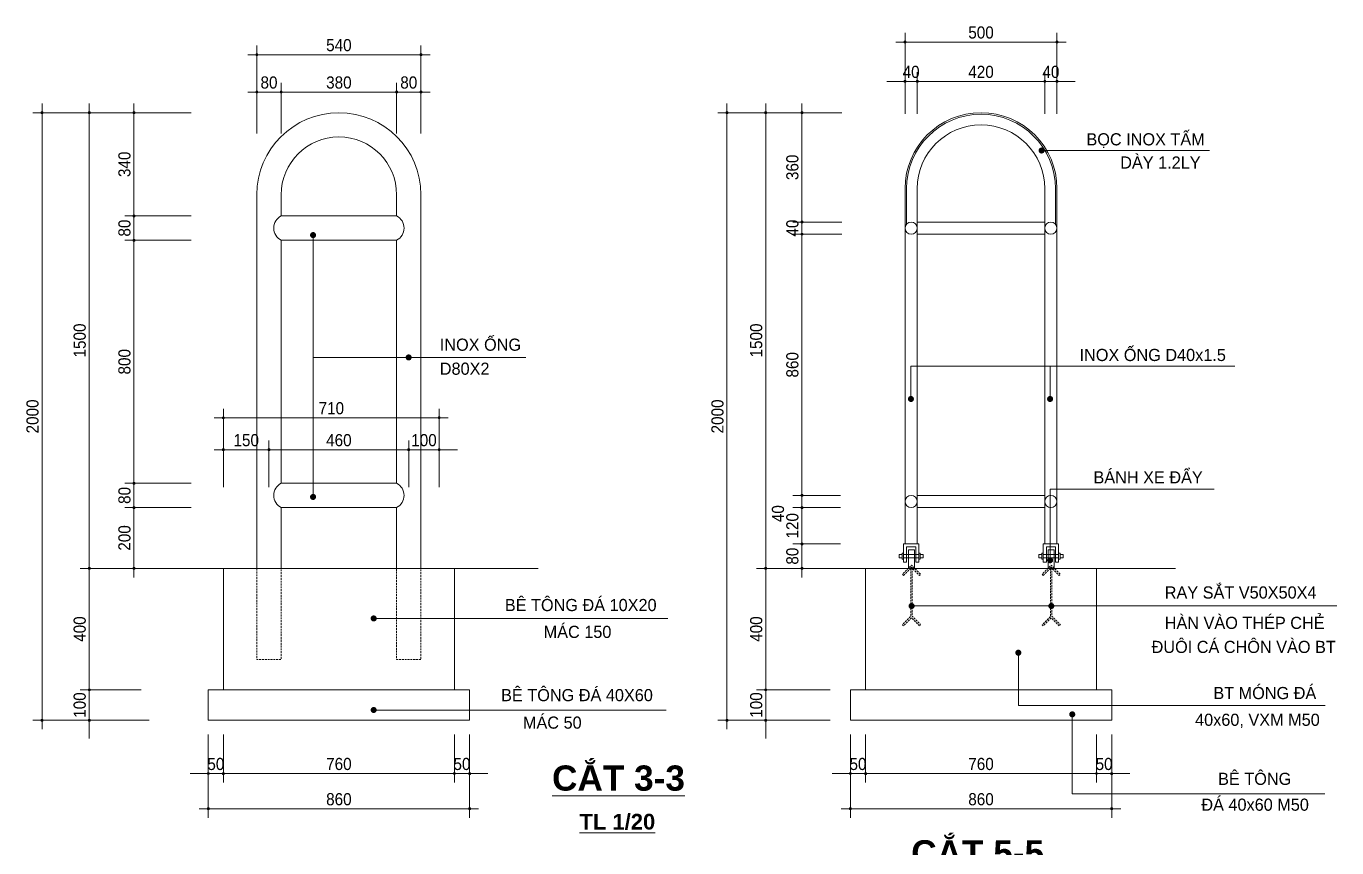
# Model space of a CAD drawing. Header units: millimetres. Extents: x 3688 to 22843, y 1964 to 12296.
# Drawn here: x 3851 to 8206, y 4729 to 7459 of the extents above; entities that cross this region are included whole.
import ezdxf

# ---------------------------------------------------------------- set-up
doc = ezdxf.new("R2010")
doc.units = ezdxf.units.MM
doc.linetypes.add('IMPORT-DASHED _7_', pattern=[9.375, 6.25, -3.125])
for name, color, linetype, lineweight in [('CTL_CHI TIET CONG XEP INOX_dwg-1', 7, 'Continuous', 18), ('dim', 7, 'Continuous', 18), ('hatch', 7, 'Continuous', 18), ('KT', 7, 'Continuous', 18), ('MAT-CAT', 7, 'Continuous', 18), ('NET CAT', 7, 'Continuous', 18), ('NET CAT-1', 7, 'IMPORT-DASHED _7_', 18), ('Text', 7, 'Continuous', 18), ('THAY', 7, 'Continuous', 18), ('TUONG', 7, 'Continuous', 18)]:
    doc.layers.add(name, color=color, linetype=linetype, lineweight=lineweight)
doc.styles.add('Arial', font='arial.ttf', dxfattribs={"width": 0.9, "height": 40.380656})
doc.styles.add('VNI-Aptima', font='', dxfattribs={"height": 40.380656})
doc.styles.add('VNI-Helve_B_1', font='', dxfattribs={"height": 52.278529})
doc.styles.add('VNI-Helve_B_2', font='', dxfattribs={"height": 83.645646})
doc.styles.get('VNI-Aptima').set_extended_font_data('VNI-Aptima')
doc.styles.get('VNI-Helve_B_1').set_extended_font_data('VNI-Helve', bold=True)
doc.styles.get('VNI-Helve_B_2').set_extended_font_data('VNI-Helve', bold=True)

# ---------------------------------------------------------------- blocks, each defined once
blk = doc.blocks.new('CTL_CHI TIET CONG XEP INOX_dwg__DotSmall-2645543-CHI TIẾT CHUNG-CẤU TẠO CỔNG XẾP')
at = {"layer": 'dim'}
for start, end in [(0, 180), (180, 0)]:
    blk.add_arc((4502.1, 8270), 3.79, start, end, dxfattribs=at)
blk = doc.blocks.new('CTL_CHI TIET CONG XEP INOX_dwg-2643804-CHI TIẾT CHUNG-CẤU TẠO CỔNG XẾP')
at = {"layer": 'Text'}
for points in [[(7225, 7036.3), (7227.6, 7036.6), (7230.1, 7037.6), (7232.2, 7039.3), (7233.8, 7041.3), (7234.8, 7043.8), (7235.1, 7046.4), (7234.8, 7049), (7233.8, 7051.4), (7232.2, 7053.5), (7230.1, 7055.1), (7227.6, 7056.1), (7225, 7056.5), (7222.4, 7056.1), (7220, 7055.1), (7217.9, 7053.5), (7216.3, 7051.4), (7215.3, 7049), (7214.9, 7046.4), (7215.3, 7043.8), (7216.3, 7041.3), (7217.9, 7039.3), (7220, 7037.6), (7222.4, 7036.6)], [(4804.5, 6755.1), (4807.1, 6755.5), (4809.5, 6756.5), (4811.6, 6758.1), (4813.2, 6760.2), (4814.2, 6762.6), (4814.6, 6765.2), (4814.2, 6767.8), (4813.2, 6770.3), (4811.6, 6772.4), (4809.5, 6774), (4807.1, 6775), (4804.5, 6775.3), (4801.9, 6775), (4799.4, 6774), (4797.4, 6772.4), (4795.7, 6770.3), (4794.7, 6767.8), (4794.4, 6765.2), (4794.7, 6762.6), (4795.7, 6760.2), (4797.4, 6758.1), (4799.4, 6756.5), (4801.9, 6755.5)], [(5122.1, 6348.5), (5124.7, 6348.9), (5127.1, 6349.9), (5129.2, 6351.5), (5130.8, 6353.6), (5131.8, 6356), (5132.2, 6358.6), (5131.8, 6361.2), (5130.8, 6363.7), (5129.2, 6365.8), (5127.1, 6367.4), (5124.7, 6368.4), (5122.1, 6368.7), (5119.5, 6368.4), (5117, 6367.4), (5114.9, 6365.8), (5113.3, 6363.7), (5112.3, 6361.2), (5112, 6358.6), (5112.3, 6356), (5113.3, 6353.6), (5114.9, 6351.5), (5117, 6349.9), (5119.5, 6348.9)], [(6790.8, 6210.5), (6793.4, 6210.9), (6795.8, 6211.9), (6797.9, 6213.5), (6799.5, 6215.6), (6800.5, 6218), (6800.9, 6220.6), (6800.5, 6223.2), (6799.5, 6225.7), (6797.9, 6227.8), (6795.8, 6229.4), (6793.4, 6230.4), (6790.8, 6230.7), (6788.2, 6230.4), (6785.7, 6229.4), (6783.7, 6227.8), (6782.1, 6225.7), (6781, 6223.2), (6780.7, 6220.6), (6781, 6218), (6782.1, 6215.6), (6783.7, 6213.5), (6785.7, 6211.9), (6788.2, 6210.9)], [(7253.2, 6210.5), (7255.8, 6210.9), (7258.3, 6211.9), (7260.3, 6213.5), (7262, 6215.6), (7263, 6218), (7263.3, 6220.6), (7263, 6223.2), (7262, 6225.7), (7260.3, 6227.8), (7258.3, 6229.4), (7255.8, 6230.4), (7253.2, 6230.7), (7250.6, 6230.4), (7248.2, 6229.4), (7246.1, 6227.8), (7244.5, 6225.7), (7243.5, 6223.2), (7243.1, 6220.6), (7243.5, 6218), (7244.5, 6215.6), (7246.1, 6213.5), (7248.2, 6211.9), (7250.6, 6210.9)], [(4804.5, 5885), (4807.1, 5885.4), (4809.5, 5886.4), (4811.6, 5888), (4813.2, 5890.1), (4814.2, 5892.5), (4814.6, 5895.1), (4814.2, 5897.7), (4813.2, 5900.2), (4811.6, 5902.2), (4809.5, 5903.8), (4807.1, 5904.9), (4804.5, 5905.2), (4801.9, 5904.9), (4799.4, 5903.8), (4797.4, 5902.2), (4795.7, 5900.2), (4794.7, 5897.7), (4794.4, 5895.1), (4794.7, 5892.5), (4795.7, 5890.1), (4797.4, 5888), (4799.4, 5886.4), (4801.9, 5885.4)], [(7253.2, 5674.7), (7255.8, 5675), (7258.3, 5676), (7260.3, 5677.6), (7262, 5679.7), (7263, 5682.2), (7263.3, 5684.8), (7263, 5687.4), (7262, 5689.8), (7260.3, 5691.9), (7258.3, 5693.5), (7255.8, 5694.5), (7253.2, 5694.9), (7250.6, 5694.5), (7248.2, 5693.5), (7246.1, 5691.9), (7244.5, 5689.8), (7243.5, 5687.4), (7243.1, 5684.8), (7243.5, 5682.2), (7244.5, 5679.7), (7246.1, 5677.6), (7248.7, 5675.8), (7250.6, 5675)], [(6793.1, 5522.6), (6795.7, 5522.9), (6798.1, 5523.9), (6800.2, 5525.5), (6801.8, 5527.6), (6802.8, 5530), (6803.2, 5532.7), (6802.8, 5535.3), (6801.8, 5537.7), (6800.2, 5539.8), (6798.1, 5541.4), (6795.7, 5542.4), (6793.1, 5542.8), (6790.5, 5542.4), (6788, 5541.4), (6785.9, 5539.8), (6784.3, 5537.7), (6783.3, 5535.3), (6783, 5532.7), (6783.3, 5530), (6784.3, 5527.6), (6785.9, 5525.5), (6788, 5523.9), (6790.5, 5522.9)], [(7257.4, 5522.6), (7260.1, 5522.9), (7262.5, 5523.9), (7264.6, 5525.5), (7266.2, 5527.6), (7267.2, 5530), (7267.5, 5532.7), (7267.2, 5535.3), (7266.2, 5537.7), (7264.6, 5539.8), (7262.5, 5541.4), (7260.1, 5542.4), (7257.4, 5542.8), (7254.8, 5542.4), (7252.4, 5541.4), (7250.3, 5539.8), (7248.7, 5537.7), (7247.7, 5535.3), (7247.3, 5532.7), (7247.7, 5530), (7248.7, 5527.6), (7250.3, 5525.5), (7252.4, 5523.9), (7254.8, 5522.9)], [(5005.8, 5481.2), (5008.4, 5481.5), (5010.9, 5482.6), (5013, 5484.2), (5014.6, 5486.2), (5015.6, 5488.7), (5015.9, 5491.3), (5015.6, 5493.9), (5014.6, 5496.3), (5013, 5498.4), (5010.9, 5500), (5008.4, 5501), (5005.8, 5501.4), (5003.2, 5501), (5000.8, 5500), (4998.7, 5498.4), (4997.1, 5496.3), (4996.1, 5493.9), (4995.7, 5491.3), (4996.1, 5488.7), (4997.1, 5486.2), (4998.7, 5484.2), (5000.8, 5482.6), (5003.2, 5481.5)], [(7147.7, 5367.2), (7150.4, 5367.6), (7152.8, 5368.6), (7154.9, 5370.2), (7156.5, 5372.3), (7157.5, 5374.7), (7157.8, 5377.3), (7157.5, 5379.9), (7156.5, 5382.4), (7154.9, 5384.5), (7152.8, 5386.1), (7150.4, 5387.1), (7147.7, 5387.4), (7145.1, 5387.1), (7142.7, 5386.1), (7140.6, 5384.5), (7139, 5382.4), (7138, 5379.9), (7137.7, 5377.3), (7138, 5374.7), (7139, 5372.3), (7140.6, 5370.2), (7142.7, 5368.6), (7145.1, 5367.6)], [(5005.8, 5176.9), (5008.4, 5177.3), (5010.9, 5178.3), (5013, 5179.9), (5014.6, 5182), (5015.6, 5184.4), (5015.9, 5187), (5015.6, 5189.6), (5014.6, 5192.1), (5013, 5194.2), (5010.9, 5195.8), (5008.4, 5196.8), (5005.8, 5197.1), (5003.2, 5196.8), (5000.8, 5195.8), (4998.7, 5194.2), (4997.1, 5192.1), (4996.1, 5189.6), (4995.7, 5187), (4996.1, 5184.4), (4997.1, 5182), (4998.7, 5179.9), (5000.8, 5178.3), (5003.2, 5177.3)], [(7326.8, 5162.5), (7329.4, 5162.8), (7331.8, 5163.9), (7333.9, 5165.5), (7335.5, 5167.5), (7336.6, 5170), (7336.9, 5172.6), (7336.6, 5175.2), (7335.5, 5177.6), (7333.9, 5179.7), (7331.8, 5181.3), (7329.4, 5182.3), (7326.8, 5182.7), (7324.2, 5182.3), (7321.8, 5181.3), (7319.7, 5179.7), (7318.1, 5177.6), (7317, 5175.2), (7316.7, 5172.6), (7317, 5170), (7318.1, 5167.5), (7319.7, 5165.5), (7321.8, 5163.9), (7324.2, 5162.8)]]:
    blk.add_hatch(color=256, dxfattribs=at).paths.add_polyline_path(points)
at = {"layer": 'dim'}
for p, q in [((6741.1, 7406.9), (7306.4, 7406.9)), ((5193.1, 7364.8), (4587.4, 7364.8)), ((6781.4, 7275.9), (7266, 7275.9)), ((4587.4, 7240.6), (4728.7, 7240.6)), ((4668.1, 7240.6), (5112.3, 7240.6)), ((5051.8, 7240.6), (5193.1, 7240.6)), ((3903.9, 5122.8), (3903.9, 7202.4)), ((4060.7, 7202.4), (4060.7, 5627.5)), ((4209.4, 6798.6), (4209.4, 7202.4)), ((6179.7, 7202.4), (6179.7, 5122.8)), ((6308.4, 7202.4), (6308.4, 5627.5)), ((6428.5, 6778.4), (6428.5, 7202.4)), ((4399.4, 7172.1), (4179.1, 7172.1)), ((6560.8, 7172.1), (6398.2, 7172.1)), ((4209.4, 6859.1), (4209.4, 6717.8)), ((6428.5, 6798.6), (6428.5, 5869.8)), ((4209.4, 5910.2), (4209.4, 6778.4)), ((4476.3, 6158.1), (5253.7, 6158.1)), ((4476.3, 6052), (4688.3, 6052)), ((4627.8, 6052), (5152.7, 6052)), ((4209.4, 5970.8), (4209.4, 5829.4)), ((6428.5, 5829.4), (6428.5, 5930.4)), ((4209.4, 5890), (4209.4, 5627.5)), ((6428.5, 5708.5), (6428.5, 5890)), ((6428.5, 5769.1), (6428.5, 5627.5)), ((4060.7, 5688.1), (4060.7, 5223.7)), ((6308.4, 5688.1), (6308.4, 5223.7)), ((4399.4, 5657.8), (4179.1, 5657.8)), ((6556.3, 5657.8), (6398.2, 5657.8)), ((4476.3, 4975.9), (5304.1, 4975.9)), ((6609.8, 4975.9), (7437.6, 4975.9)), ((5354.6, 4858.8), (4425.9, 4858.8)), ((7488.1, 4858.8), (6559.3, 4858.8))]:
    blk.add_line(p, q, dxfattribs=at)
at = {"layer": 'dim', "flags": 128}
for points in [[(6771.3, 7306.2), (6771.3, 7168.7), (6771.3, 7437.2)], [(7276.1, 7306.2), (7276.1, 7168.7), (7276.1, 7437.2)], [(4617.7, 7102.5), (4617.7, 7270.9), (4617.7, 7395.1)], [(5162.8, 7102.5), (5162.8, 7270.9), (5162.8, 7395.1)], [(6710.8, 7275.9), (6771.3, 7275.9), (6811.7, 7275.9), (6872.3, 7275.9)], [(7175.2, 7275.9), (7235.7, 7275.9), (7276.1, 7275.9), (7336.7, 7275.9)], [(4209.4, 7172.1), (4030.4, 7172.1), (3873.6, 7172.1)], [(6428.5, 7172.1), (6278.1, 7172.1), (6149.4, 7172.1)], [(6428.5, 6869.2), (6428.5, 6808.7), (6428.5, 6768.3), (6428.5, 6707.7)], [(6560.8, 6768.3), (6398.2, 6768.3), (6556.3, 6768.3)], [(4506.6, 6188.4), (4506.6, 5927.4), (4506.6, 6082.3)], [(5223.4, 6188.4), (5223.4, 5927.4), (5223.4, 6082.3)], [(5061.8, 6052), (5122.4, 6052), (5223.4, 6052), (5283.9, 6052)], [(4233.5, 5657.8), (4030.4, 5657.8), (4209.4, 5657.8)], [(6428.5, 5657.8), (6278.1, 5657.8), (6522.2, 5657.8)], [(4060.7, 5314.6), (4060.7, 5254), (4060.7, 5153.1), (4060.7, 5092.5)], [(6308.4, 5314.6), (6308.4, 5254), (6308.4, 5153.1), (6308.4, 5092.5)], [(4260.1, 5153.1), (4030.4, 5153.1), (3873.6, 5153.1)], [(6522.2, 5153.1), (6278.1, 5153.1), (6149.4, 5153.1)], [(4456.1, 5105.5), (4456.1, 4945.6), (4456.1, 4828.6)], [(5324.3, 5105.5), (5324.3, 4945.6), (5324.3, 4828.6)], [(6589.6, 5105.5), (6589.6, 4945.6), (6589.6, 4828.6)], [(7457.8, 5105.5), (7457.8, 4945.6), (7457.8, 4828.6)], [(4395.6, 4975.9), (4456.1, 4975.9), (4506.6, 4975.9), (4567.2, 4975.9)], [(5213.3, 4975.9), (5273.8, 4975.9), (5324.3, 4975.9), (5384.9, 4975.9)], [(6529.1, 4975.9), (6589.6, 4975.9), (6640.1, 4975.9), (6700.7, 4975.9)], [(7346.8, 4975.9), (7407.3, 4975.9), (7457.8, 4975.9), (7518.4, 4975.9)]]:
    blk.add_lwpolyline(points, dxfattribs=at)
for points in [[(6811.7, 7306.2), (6811.7, 7168.7)], [(7235.7, 7306.2), (7235.7, 7168.7)], [(4698.4, 7270.9), (4698.4, 7102.5)], [(5082, 7270.9), (5082, 7102.5)], [(4179.1, 6828.9), (4399.4, 6828.9)], [(6398.2, 6808.7), (6560.8, 6808.7)], [(4179.1, 6748.1), (4399.4, 6748.1)], [(4658, 6082.3), (4658, 5927.4)], [(5122.4, 6082.3), (5122.4, 5927.4)], [(4179.1, 5940.5), (4399.4, 5940.5)], [(6398.2, 5900.1), (6556.3, 5900.1)], [(4179.1, 5859.7), (4399.4, 5859.7)], [(6398.2, 5859.7), (6556.3, 5859.7)], [(6398.2, 5738.8), (6556.3, 5738.8)], [(4030.4, 5254), (4233.5, 5254)], [(6278.1, 5254), (6522.2, 5254)], [(4506.6, 4945.6), (4506.6, 5105.5)], [(5273.8, 4945.6), (5273.8, 5105.5)], [(6640.1, 4945.6), (6640.1, 5105.5)], [(7407.3, 4945.6), (7407.3, 5105.5)]]:
    blk.add_lwpolyline(points, close=True, dxfattribs=at)
at = {"layer": 'hatch'}
for p, q in [((6776.4, 6919.7), (6776.4, 6801.8)), ((7271.1, 6801.8), (7271.1, 6919.7))]:
    blk.add_line(p, q, dxfattribs=at)
blk.add_arc((7023.7, 6919.7), 247.3, 0, 180, dxfattribs=at)
at = {"layer": 'MAT-CAT'}
for p, q in [((6766.3, 5703.3), (6816.8, 5703.3)), ((6766.3, 5693.2), (6816.8, 5693.2)), ((7230.7, 5703.3), (7281.2, 5703.3)), ((7230.7, 5693.2), (7281.2, 5693.2))]:
    blk.add_line(p, q, dxfattribs=at)
at = {"layer": 'MAT-CAT', "flags": 128}
for points in [[(6766.3, 5688.1), (6761.3, 5688.1), (6761.3, 5708.3), (6766.3, 5708.3)], [(6816.8, 5708.3), (6821.8, 5708.3), (6821.8, 5688.1), (6816.8, 5688.1)], [(7230.7, 5688.1), (7225.6, 5688.1), (7225.6, 5708.3), (7230.7, 5708.3)], [(7281.2, 5708.3), (7286.2, 5708.3), (7286.2, 5688.1), (7281.2, 5688.1)], [(6761.3, 5693.2), (6751.2, 5693.2), (6751.2, 5703.3), (6761.3, 5703.3)], [(6821.8, 5703.3), (6831.9, 5703.3), (6831.9, 5693.2), (6821.8, 5693.2)], [(7225.6, 5693.2), (7215.5, 5693.2), (7215.5, 5703.3), (7225.6, 5703.3)], [(7286.2, 5703.3), (7296.3, 5703.3), (7296.3, 5693.2), (7286.2, 5693.2)]]:
    blk.add_lwpolyline(points, dxfattribs=at)
for points in [[(6816.8, 5678), (6816.8, 5739.6), (6766.3, 5739.6), (6766.3, 5678), (6776.4, 5678), (6776.4, 5729.5), (6806.7, 5729.5), (6806.7, 5678)], [(7281.2, 5678), (7281.2, 5739.6), (7230.7, 5739.6), (7230.7, 5678), (7240.8, 5678), (7240.8, 5729.5), (7271.1, 5729.5), (7271.1, 5678)]]:
    blk.add_lwpolyline(points, close=True, dxfattribs=at)
at = {"layer": 'NET CAT'}
for p, q in [((7235.7, 6808.7), (6811.7, 6808.7)), ((7235.7, 6768.3), (6811.7, 6768.3)), ((7235.7, 5900.1), (6811.7, 5900.1)), ((7235.7, 5859.7), (6811.7, 5859.7)), ((4507, 5657.8), (4228.3, 5657.8)), ((6640.1, 5657.8), (6411.9, 5657.8))]:
    blk.add_line(p, q, dxfattribs=at)
at = {"layer": 'NET CAT', "flags": 128}
for points in [[(5162.8, 6899.5), (5162.8, 5657.8), (5082, 5657.8), (5082, 5859.7), (4698.4, 5859.7), (4698.4, 5657.8), (4617.7, 5657.8), (4617.7, 6899.5)], [(4698.4, 6899.5), (4698.4, 6828.9), (5082, 6828.9), (5082, 6899.5)], [(6771.3, 6919.7), (6771.3, 5739.6), (6811.7, 5739.6), (6811.7, 6919.7)], [(7235.7, 6919.7), (7235.7, 5739.6), (7276.1, 5739.6), (7276.1, 6919.7)]]:
    blk.add_lwpolyline(points, dxfattribs=at)
for points in [[(5082, 6748.1), (4698.4, 6748.1), (4698.4, 5940.5), (5082, 5940.5)], [(4506.6, 5254), (5273.8, 5254), (5273.8, 5657.8), (4506.6, 5657.8)], [(5552.2, 5657.8), (5273.5, 5657.8)], [(6640.1, 5254), (7407.3, 5254), (7407.3, 5657.8), (6640.1, 5657.8)], [(7669.9, 5657.8), (7407, 5657.8)], [(6589.6, 5153.1), (7457.8, 5153.1), (7457.8, 5254), (6589.6, 5254)]]:
    blk.add_lwpolyline(points, close=True, dxfattribs=at)
at = {"layer": 'NET CAT'}
for centre in [(6791.5, 6788.5), (7255.9, 6788.5), (6791.5, 5879.9), (7255.9, 5879.9)]:
    blk.add_circle(centre, 20.2, dxfattribs=at)
for centre, radius, start, end in [((4890.2, 6899.5), 272.6, 0, 180), ((7023.7, 6919.7), 252.4, 0, 180), ((7023.7, 6919.7), 212, 0, 180), ((4890.2, 6899.5), 191.8, 0, 180), ((4718.9, 6788.5), 45.3, 116.9173, 243.0827), ((5061.5, 6788.5), 45.3, 296.9173, 63.0827), ((4718.9, 5900.1), 45.3, 116.9173, 243.0827), ((5061.5, 5900.1), 45.3, 296.9173, 63.0827)]:
    blk.add_arc(centre, radius, start, end, dxfattribs=at)
at = {"layer": 'NET CAT-1', "flags": 128}
for points in [[(6766, 5634.3), (6790.7, 5659), (6790.7, 5498.6), (6762.4, 5470.3), (6766, 5466.7), (6792.7, 5493.4), (6819.4, 5466.7), (6823, 5470.3), (6794.7, 5498.6), (6794.7, 5659), (6819.4, 5634.3), (6823, 5637.9), (6792.7, 5668.2), (6762.4, 5637.9)], [(7230.4, 5634.3), (7255.1, 5659), (7255.1, 5498.6), (7226.8, 5470.3), (7230.4, 5466.7), (7257.1, 5493.4), (7283.8, 5466.7), (7287.4, 5470.3), (7259.1, 5498.6), (7259.1, 5659), (7283.8, 5634.3), (7287.4, 5637.9), (7257.1, 5668.2), (7226.8, 5637.9)], [(4617.7, 5657.8), (4698.4, 5657.8), (4698.4, 5355), (4617.7, 5355)], [(5082, 5657.8), (5162.8, 5657.8), (5162.8, 5355), (5082, 5355)]]:
    blk.add_lwpolyline(points, close=True, dxfattribs=at)
at = {"layer": 'Text'}
for p, q in [((7235.1, 7046.4), (7783, 7046.4)), ((5132.2, 6358.6), (5511.3, 6358.6)), ((6803.2, 5532.7), (8205.8, 5532.7)), ((7267.5, 5532.7), (8205.8, 5532.7)), ((5015.9, 5491.3), (5983.5, 5491.3)), ((5015.9, 5187), (5978, 5187))]:
    blk.add_line(p, q, dxfattribs=at)
at = {"layer": 'Text', "flags": 128}
for points in [[(4804.5, 6755.1), (4804.5, 6358.6), (5511.3, 6358.6)], [(4804.5, 5905.2), (4804.5, 6358.6), (5511.3, 6358.6)], [(6790.8, 6230.7), (6790.8, 6329.6), (7866.6, 6329.6)], [(7253.2, 6230.7), (7253.2, 6329.6), (7866.6, 6329.6)], [(7253.2, 5694.9), (7253.2, 5920.7), (7798.7, 5920.7)], [(7147.7, 5367.2), (7147.7, 5202), (8167.1, 5202)], [(7326.8, 5162.5), (7326.8, 4908.9), (8166, 4908.9)]]:
    blk.add_lwpolyline(points, dxfattribs=at)
at = {"layer": 'THAY', "flags": 128}
for points in [[(6788.4, 5657.8), (6782.6, 5657.8), (6782.6, 5719.8), (6802.8, 5719.8), (6802.8, 5657.8), (6797, 5657.8), (6792.7, 5662.1)], [(7252.8, 5657.8), (7247, 5657.8), (7247, 5719.8), (7267.2, 5719.8), (7267.2, 5657.8), (7261.4, 5657.8), (7257.1, 5662.1)]]:
    blk.add_lwpolyline(points, close=True, dxfattribs=at)
at = {"layer": 'TUONG', "flags": 128}
blk.add_lwpolyline([(4456.1, 5153.1), (5324.3, 5153.1), (5324.3, 5254), (4456.1, 5254)], close=True, dxfattribs=at)
for p, rotation in [((11273.4, 15676.8), 180), ((9119.7, 15634.8), 180), ((11313.8, 15545.9), 180), ((11313.8, 15545.9), 180), ((11778.2, 15545.9), 180), ((9119.7, 15510.6), 180), ((9200.5, 15510.6), 180), ((9584.1, 15510.6), 180), ((12173.9, 2670), 90), ((12330.7, 2670), 90), ((12479.3, 2670), 90), ((14449.6, 2670), 90), ((14578.4, 2670), 90), ((14698.5, 2670), 90), ((-4060.6, 11330.9), 270), ((12479.3, 2326.8), 90), ((-1841.4, 11310.8), 270), ((-1841.4, 11310.8), 270), ((12479.3, 2246), 90), ((-4060.6, 11250.2), 270), ((14698.5, 2266.2), 90), ((14698.5, 2266.2), 90), ((9008.7, 14428), 180), ((9008.7, 14322), 180), ((9160.1, 14322), 180), ((9725.5, 14322), 180), ((-4060.6, 10442.5), 270), ((12479.3, 1438.4), 90), ((-1841.4, 10402.2), 270), ((14698.5, 1398), 90), ((-4060.6, 10361.8), 270), ((12479.3, 1357.6), 90), ((14698.5, 1357.6), 90), ((-1841.4, 10361.8), 270), ((14698.5, 1236.7), 90), ((-1841.4, 10240.8), 270), ((12330.7, 1155.7), 90), ((-4209.2, 10159.9), 270), ((-4060.6, 10159.9), 270), ((-1961.6, 10159.9), 270), ((14578.4, 1155.7), 90), ((-1841.4, 10159.9), 270), ((-4209.2, 9756.1), 270), ((-4209.2, 9756.1), 270), ((-1961.6, 9756.1), 270), ((-1961.6, 9756.1), 270), ((-4366.1, 9655.1), 270), ((12330.7, 651), 90), ((-2090.3, 9655.1), 270), ((14578.4, 651), 90), ((9008.7, 13245.9), 180), ((9008.7, 13245.9), 180), ((9826.4, 13245.9), 180), ((11142.2, 13245.9), 180), ((11142.2, 13245.9), 180), ((11959.9, 13245.9), 180), ((8958.2, 13128.8), 180), ((11091.7, 13128.8), 180)]:
    blk.add_blockref('CTL_CHI TIET CONG XEP INOX_dwg__DotSmall-2645543-CHI TIẾT CHUNG-CẤU TẠO CỔNG XẾP', p, dxfattribs=dict(rotation=rotation))
for p in [(2774, -863.1), (660.7, -905.2), (2269.3, -994.1), (2733.6, -994.1), (2733.6, -994.1), (196.3, -1029.4), (580, -1029.4), (660.7, -1029.4), (721.3, -2111.9), (156, -2217.9), (620.3, -2217.9), (620.3, -2217.9), (-45.9, -3294), (771.8, -3294), (771.8, -3294), (2087.6, -3294), (2905.3, -3294), (2905.3, -3294), (822.2, -3411.1), (2955.7, -3411.1)]:
    blk.add_blockref('CTL_CHI TIET CONG XEP INOX_dwg__DotSmall-2645543-CHI TIẾT CHUNG-CẤU TẠO CỔNG XẾP', p)
at = {"layer": 'dim', "char_height": 40.38, "attachment_point": 2, "line_spacing_factor": 0.941778, "style": 'Arial'}
for s, insert, width in [('500', (7023.7, 7458.9), 100.854), ('540', (4890.2, 7416.8), 100.854), ('40', (6791.5, 7327.9), 67.236), ('420', (7023.7, 7327.9), 100.854), ('40', (7255.9, 7327.9), 67.236), ('80', (4658, 7292.6), 67.236), ('380', (4890.2, 7292.6), 100.854), ('80', (5122.4, 7292.6), 67.236), ('710', (4865, 6210.1), 100.854), ('150', (4582.3, 6104), 100.854), ('460', (4890.2, 6104), 100.854), ('100', (5172.9, 6104), 100.854), ('50', (4481.4, 5027.9), 67.236), ('760', (4890.2, 5027.9), 100.854), ('50', (5299.1, 5027.9), 67.236), ('50', (6614.9, 5027.9), 67.236), ('760', (7023.7, 5027.9), 100.854), ('50', (7432.6, 5027.9), 67.236), ('860', (4890.2, 4910.8), 100.854), ('860', (7023.7, 4910.8), 100.854)]:
    blk.add_mtext(s, dxfattribs=dict(at, insert=insert, width=width))
at = {"layer": 'dim', "char_height": 40.38, "attachment_point": 2, "rotation": 90, "line_spacing_factor": 0.941778, "style": 'Arial'}
for s, insert, width in [('340', (4157.4, 7000.5), 100.854), ('360', (6376.6, 6990.4), 100.854), ('80', (4157.4, 6788.5), 67.236), ('40', (6376.6, 6788.5), 67.236), ('1500', (4008.7, 6415), 134.472), ('1500', (6256.4, 6415), 134.472), ('800', (4157.4, 6344.3), 100.854), ('860', (6376.6, 6334.2), 100.854), ('2000', (3851.9, 6162.6), 134.472), ('2000', (6127.7, 6162.6), 134.472), ('80', (4157.4, 5900.1), 67.236), ('40', (6328.8, 5839.5), 67.236), ('120', (6376.6, 5799.2), 100.854), ('200', (4157.4, 5758.8), 100.854), ('80', (6376.6, 5698.3), 67.236), ('400', (4008.7, 5455.9), 100.854), ('400', (6256.4, 5455.9), 100.854), ('100', (4008.7, 5203.5), 100.854), ('100', (6256.4, 5203.5), 100.854)]:
    blk.add_mtext(s, dxfattribs=dict(at, insert=insert, width=width))
at = {"layer": 'KT', "attachment_point": 2, "line_spacing_factor": 1.129267}
for s, insert, char_height, width, style in [('\\LCAÉT 3-3', (5819.2, 5002.7), 83.65, 528.96, 'VNI-Helve_B_2'), ('\\LTL 1/20', (5815.4, 4841.9), 52.28, 302.17, 'VNI-Helve_B_1'), ('\\LCAÉT 5-5', (7012.6, 4754.3), 83.65, 528.96, 'VNI-Helve_B_2')]:
    blk.add_mtext(s, dxfattribs=dict(at, insert=insert, char_height=char_height, width=width, style=style))
at = {"layer": 'Text', "attachment_point": 1, "line_spacing_factor": 1.188941, "style": 'VNI-Aptima'}
for s, insert, char_height, width in [('BOÏC INOX TAÁM', (7374, 7103.8), 40.381, 504.506), ('DAØY 1.2LY', (7486.1, 7026.6), 40.38, 357.769), ('INOX OÁNG', (5225.5, 6421.3), 40.38, 350.51), ('INOX OÁNG D40x1.5', (7351.1, 6387.1), 40.381, 642.428), ('D80X2', (5225.5, 6341.5), 40.38, 219.846), ('BAÙNH XE ÑAÅY', (7397.3, 5980.5), 40.381, 489.469), ('RAY SAÉT V50X50X4', (7634.1, 5597.8), 40.381, 641.391), ('BEÂ TOÂNG ÑAÙ 10X20', (5441.6, 5556.1), 40.381, 664.206), ('HAØN VAØO THEÙP CHEÛ', (7634.1, 5496.8), 40.381, 702.575), ('MAÙC 150', (5570.5, 5466.8), 40.38, 301.77), ('ÑUOÂI CAÙ CHOÂN VAØO BT', (7590.5, 5416.9), 40.381, 792.795), ('BT MOÙNG ÑAÙ', (7795.6, 5263.6), 40.381, 456.803), ('BEÂ TOÂNG ÑAÙ 40X60', (5429.2, 5256.7), 40.381, 664.206), ('MAÙC 50', (5501.7, 5165.3), 40.38, 261.845), ('40x60, VXM M50', (7735, 5174.8), 40.381, 555.319), ('BEÂ TOÂNG', (7811.5, 4978.5), 40.38, 313.696), (' ÑAÙ 40x60 M50', (7740.8, 4892.6), 40.381, 506.061)]:
    blk.add_mtext(s, dxfattribs=dict(at, insert=insert, char_height=char_height, width=width))

msp = doc.modelspace()

# ---------------------------------------------------------------- block references
at = {"layer": 'CTL_CHI TIET CONG XEP INOX_dwg-1'}
msp.add_blockref('CTL_CHI TIET CONG XEP INOX_dwg-2643804-CHI TIẾT CHUNG-CẤU TẠO CỔNG XẾP', (0, 0), dxfattribs=at)

doc.saveas('drawing.dxf')
